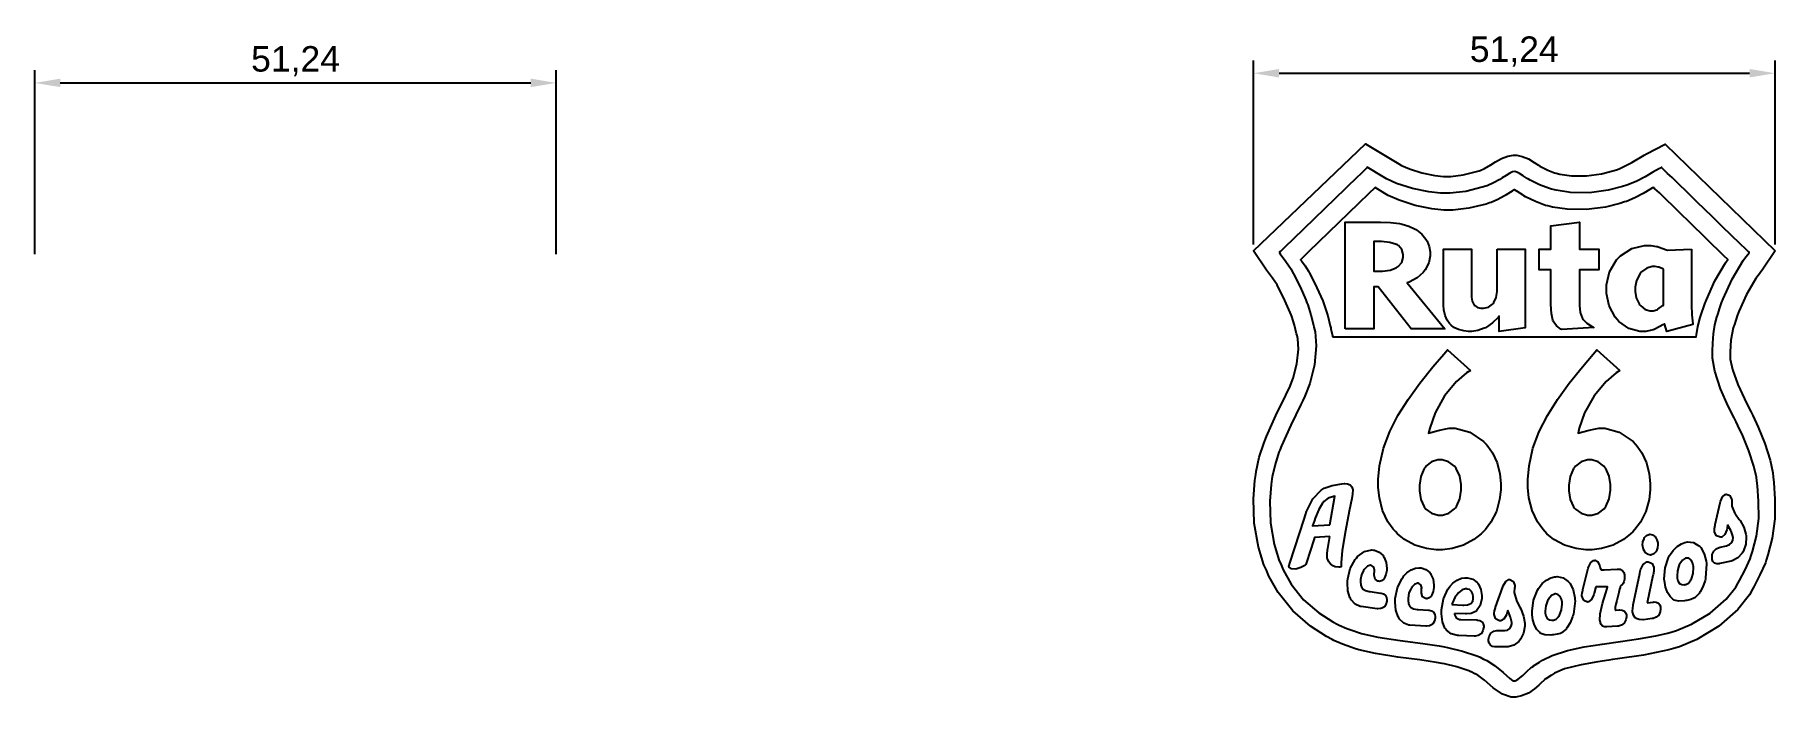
# Model space of a CAD drawing. Header units: millimetres. Extents: x -47 to 124, y -39 to 26.
import ezdxf

# ---------------------------------------------------------------- set-up
doc = ezdxf.new("R2010")
doc.units = ezdxf.units.MM
doc.styles.get("Standard").update_dxf_attribs({"font": 'arial.ttf'})
doc.dimstyles.new('ISO-25', dxfattribs={"dimtxt": 2.5, "dimasz": 2.5, "dimexe": 1.25, "dimexo": 0.625, "dimtad": 1, "dimtxsty": 'Standard', "dimcen": 2.5, "dimadec": 0, "dimazin": 0, "dimtfac": 1, "dimtmove": 0, "dimatfit": 3, "dimfxl": 1, "dimarcsym": 0})

# ---------------------------------------------------------------- blocks, each defined once
blk = doc.blocks.new('*D2')
at = {"color": 0, "lineweight": -2, "transparency": 16777216}
for p, q in [((-46.58, 4.61), (-46.58, 22.66)), ((4.66, 4.61), (4.66, 22.66)), ((-44.08, 21.41), (2.16, 21.41))]:
    blk.add_line(p, q, dxfattribs=at)
at = {"color": 0, "transparency": 16777216}
for points in [[(-44.08, 21.83), (-44.08, 21), (-46.58, 21.41)], [(2.16, 21.83), (2.16, 21), (4.66, 21.41)]]:
    blk.add_solid(points, dxfattribs=at)
at = {"layer": 'Defpoints', "color": 0, "transparency": 16777216}
for p in [(4.66, 21.41), (-46.58, 3.98), (4.66, 3.98)]:
    blk.add_point(p, dxfattribs=at)
at = {"color": 0, "transparency": 16777216, "insert": (-20.96, 23.54), "char_height": 2.5, "attachment_point": 5}
blk.add_mtext('51,24', dxfattribs=at)
blk = doc.blocks.new('*D5')
at = {"color": 0, "lineweight": -2, "transparency": 16777216}
for p, q in [((73.18, 5.56), (73.18, 23.61)), ((75.68, 22.36), (121.91, 22.36)), ((124.41, 5.56), (124.41, 23.61))]:
    blk.add_line(p, q, dxfattribs=at)
at = {"color": 0, "transparency": 16777216}
for points in [[(75.68, 22.78), (75.68, 21.95), (73.18, 22.36)], [(121.91, 22.78), (121.91, 21.95), (124.41, 22.36)]]:
    blk.add_solid(points, dxfattribs=at)
at = {"layer": 'Defpoints', "color": 0, "transparency": 16777216}
for p in [(124.41, 22.36), (73.18, 4.93), (124.41, 4.93)]:
    blk.add_point(p, dxfattribs=at)
at = {"color": 0, "transparency": 16777216, "insert": (98.79, 24.49), "char_height": 2.5, "attachment_point": 5}
blk.add_mtext('51,24', dxfattribs=at)

msp = doc.modelspace()

# ---------------------------------------------------------------- linework, layer by layer
at = {"color": 0}
for points in [[(124.412, 4.932, 0.0248, 0.0248, 0), (123.137, 3.029, 0.0248, 0.0248, 0), (123.105, 2.982, 0.0248, 0.0248, 0), (122.775, 2.544, 0.0248, 0.0248, 0), (122.742, 2.499, 0.0248, 0.0248, 0), (122.524, 2.205, 0.0248, 0.0248, 0), (121.606, 0.635, 0.0248, 0.0248, 0), (120.854, -1.023, 0.0248, 0.0248, 0), (120.719, -1.362, 0.0248, 0.0248, 0), (120.687, -1.443, 0.0248, 0.0248, 0), (120.42, -2.292, 0.0248, 0.0248, 0), (120.392, -2.375, 0.0248, 0.0248, 0), (120.3, -2.646, 0.0248, 0.0248, 0), (120.067, -3.852, 0.0248, 0.0248, 0), (120.017, -4.988, 0.0248, 0.0248, 0), (120.017, -5.367, 0.0248, 0.0248, 0), (120.017, -5.708, 0.0248, 0.0248, 0), (120.226, -6.728, 0.0248, 0.0248, 0), (120.742, -8.186, 0.0248, 0.0248, 0), (121.398, -9.606, 0.0248, 0.0248, 0), (121.871, -10.542, 0.0248, 0.0248, 0), (122.027, -10.855, 0.0248, 0.0248, 0), (122.215, -11.23, 0.0248, 0.0248, 0), (122.748, -12.37, 0.0248, 0.0248, 0), (123.405, -13.975, 0.0248, 0.0248, 0), (123.923, -15.623, 0.0248, 0.0248, 0), (124.184, -16.852, 0.0248, 0.0248, 0), (124.227, -17.266, 0.0248, 0.0248, 0), (124.284, -17.81, 0.0248, 0.0248, 0), (124.406, -19.451, 0.0248, 0.0248, 0), (124.397, -21.38, 0.0248, 0.0248, 0), (124.133, -23.294, 0.0248, 0.0248, 0), (123.721, -24.908, 0.0248, 0.0248, 0), (123.548, -25.435, 0.0248, 0.0248, 0), (123.463, -25.692, 0.0248, 0.0248, 0), (122.934, -26.895, 0.0248, 0.0248, 0), (122.322, -28.057, 0.0248, 0.0248, 0), (122.196, -28.295, 0.0248, 0.0248, 0), (121.911, -28.831, 0.0248, 0.0248, 0), (120.768, -30.288, 0.0248, 0.0248, 0), (118.889, -31.933, 0.0248, 0.0248, 0), (116.727, -33.214, 0.0248, 0.0248, 0), (115.028, -33.933, 0.0248, 0.0248, 0), (114.443, -34.112, 0.0248, 0.0248, 0), (113.966, -34.258, 0.0248, 0.0248, 0), (111.473, -34.774, 0.0248, 0.0248, 0), (108.946, -35.135, 0.0248, 0.0248, 0), (108.452, -35.203, 0.0248, 0.0248, 0), (108.091, -35.253, 0.0248, 0.0248, 0), (107.01, -35.406, 0.0248, 0.0248, 0), (105.352, -35.7, 0.0248, 0.0248, 0), (103.741, -36.123, 0.0248, 0.0248, 0), (102.737, -36.522, 0.0248, 0.0248, 0), (102.442, -36.714, 0.0248, 0.0248, 0), (101.883, -37.079, 0.0248, 0.0248, 0), (101.874, -37.084, 0.0248, 0.0248, 0), (101.866, -37.089, 0.0248, 0.0248, 0), (101.789, -37.136, 0.0248, 0.0248, 0), (101.782, -37.141, 0.0248, 0.0248, 0), (101.745, -37.174, 0.0248, 0.0248, 0), (101.38, -37.543, 0.0248, 0.0248, 0), (101.346, -37.578, 0.0248, 0.0248, 0), (101.212, -37.709, 0.0248, 0.0248, 0), (100.788, -38.08, 0.0248, 0.0248, 0), (100.184, -38.493, 0.0248, 0.0248, 0), (99.515, -38.774, 0.0248, 0.0248, 0), (98.95, -38.877, 0.0248, 0.0248, 0), (98.762, -38.877, 0.0248, 0.0248, 0), (98.478, -38.877, 0.0248, 0.0248, 0), (97.628, -38.609, 0.0248, 0.0248, 0), (96.72, -37.974, 0.0248, 0.0248, 0), (95.879, -37.221, 0.0248, 0.0248, 0), (95.199, -36.717, 0.0248, 0.0248, 0), (94.948, -36.603, 0.0248, 0.0248, 0), (94.912, -36.586, 0.0248, 0.0248, 0), (94.571, -36.406, 0.0248, 0.0248, 0), (94.537, -36.387, 0.0248, 0.0248, 0), (94.313, -36.291, 0.0248, 0.0248, 0), (93.139, -35.912, 0.0248, 0.0248, 0), (91.936, -35.629, 0.0248, 0.0248, 0), (91.698, -35.582, 0.0248, 0.0248, 0), (91.156, -35.475, 0.0248, 0.0248, 0), (89.516, -35.234, 0.0248, 0.0248, 0), (87.335, -34.959, 0.0248, 0.0248, 0), (85.162, -34.617, 0.0248, 0.0248, 0), (83.534, -34.239, 0.0248, 0.0248, 0), (83.007, -34.067, 0.0248, 0.0248, 0), (82.826, -34.008, 0.0248, 0.0248, 0), (81.928, -33.691, 0.0248, 0.0248, 0), (81.055, -33.316, 0.0248, 0.0248, 0), (80.886, -33.228, 0.0248, 0.0248, 0), (80.336, -32.942, 0.0248, 0.0248, 0), (78.766, -31.936, 0.0248, 0.0248, 0), (77.026, -30.43, 0.0248, 0.0248, 0), (75.602, -28.625, 0.0248, 0.0248, 0), (74.682, -27.002, 0.0248, 0.0248, 0), (74.432, -26.437, 0.0248, 0.0248, 0), (74.188, -25.886, 0.0248, 0.0248, 0), (73.645, -24.15, 0.0248, 0.0248, 0), (73.245, -21.807, 0.0248, 0.0248, 0), (73.177, -19.424, 0.0248, 0.0248, 0), (73.306, -17.614, 0.0248, 0.0248, 0), (73.388, -17.016, 0.0248, 0.0248, 0), (73.425, -16.745, 0.0248, 0.0248, 0), (73.733, -15.344, 0.0248, 0.0248, 0), (74.169, -13.976, 0.0248, 0.0248, 0), (74.269, -13.722, 0.0248, 0.0248, 0), (74.435, -13.302, 0.0248, 0.0248, 0), (75.361, -11.252, 0.0248, 0.0248, 0), (76.347, -9.23, 0.0248, 0.0248, 0), (76.544, -8.825, 0.0248, 0.0248, 0), (76.692, -8.518, 0.0248, 0.0248, 0), (77.062, -7.56, 0.0248, 0.0248, 0), (77.436, -6.167, 0.0248, 0.0248, 0), (77.588, -4.743, 0.0248, 0.0248, 0), (77.524, -3.712, 0.0248, 0.0248, 0), (77.443, -3.384, 0.0248, 0.0248, 0), (77.402, -3.217, 0.0248, 0.0248, 0), (77.189, -2.362, 0.0248, 0.0248, 0), (76.932, -1.522, 0.0248, 0.0248, 0), (76.868, -1.362, 0.0248, 0.0248, 0), (76.77, -1.115, 0.0248, 0.0248, 0), (76.253, 0.058, 0.0248, 0.0248, 0), (75.678, 1.204, 0.0248, 0.0248, 0), (75.552, 1.438, 0.0248, 0.0248, 0), (75.479, 1.573, 0.0248, 0.0248, 0), (75.021, 2.243, 0.0248, 0.0248, 0), (74.537, 2.9, 0.0248, 0.0248, 0), (74.451, 3.029, 0.0248, 0.0248, 0), (73.175, 4.932, 0.0248, 0.0248, 0), (84.158, 15.425, 0.0248, 0.0248, 0), (87.451, 13.462, 0.0248, 0.0248, 0), (87.698, 13.316, 0.0248, 0.0248, 0), (88.496, 12.967, 0.0248, 0.0248, 0), (89.718, 12.58, 0.0248, 0.0248, 0), (90.979, 12.33, 0.0248, 0.0248, 0), (91.847, 12.24, 0.0248, 0.0248, 0), (92.137, 12.24, 0.0248, 0.0248, 0), (92.545, 12.24, 0.0248, 0.0248, 0), (93.769, 12.376, 0.0248, 0.0248, 0), (95.066, 12.701, 0.0248, 0.0248, 0), (95.352, 12.796, 0.0248, 0.0248, 0), (95.429, 12.821, 0.0248, 0.0248, 0), (95.852, 13.016, 0.0248, 0.0248, 0), (96.26, 13.242, 0.0248, 0.0248, 0), (96.33, 13.284, 0.0248, 0.0248, 0), (96.482, 13.377, 0.0248, 0.0248, 0), (96.932, 13.662, 0.0248, 0.0248, 0), (97.522, 13.998, 0.0248, 0.0248, 0), (98.153, 14.232, 0.0248, 0.0248, 0), (98.699, 14.314, 0.0248, 0.0248, 0), (98.88, 14.309, 0.0248, 0.0248, 0), (99.055, 14.304, 0.0248, 0.0248, 0), (99.578, 14.199, 0.0248, 0.0248, 0), (100.176, 13.949, 0.0248, 0.0248, 0), (100.735, 13.613, 0.0248, 0.0248, 0), (101.167, 13.336, 0.0248, 0.0248, 0), (101.315, 13.249, 0.0248, 0.0248, 0), (101.433, 13.18, 0.0248, 0.0248, 0), (102.081, 12.85, 0.0248, 0.0248, 0), (102.759, 12.592, 0.0248, 0.0248, 0), (102.893, 12.558, 0.0248, 0.0248, 0), (103.264, 12.465, 0.0248, 0.0248, 0), (104.407, 12.298, 0.0248, 0.0248, 0), (105.883, 12.281, 0.0248, 0.0248, 0), (107.348, 12.487, 0.0248, 0.0248, 0), (108.465, 12.772, 0.0248, 0.0248, 0), (108.829, 12.893, 0.0248, 0.0248, 0), (109.094, 12.982, 0.0248, 0.0248, 0), (110.336, 13.604, 0.0248, 0.0248, 0), (111.539, 14.311, 0.0248, 0.0248, 0), (111.785, 14.441, 0.0248, 0.0248, 0), (113.61, 15.406, 0.0248, 0.0248, 0), (124.412, 4.932, 0.0248, 0.0248, 0)], [(75.7, 4.78, 0.0248, 0.0248, 0), (75.8, 4.631, 0.0248, 0.0248, 0), (76.343, 3.885, 0.0248, 0.0248, 0), (76.86, 3.115, 0.0248, 0.0248, 0), (76.948, 2.954, 0.0248, 0.0248, 0), (77.104, 2.665, 0.0248, 0.0248, 0), (77.739, 1.408, 0.0248, 0.0248, 0), (78.301, 0.122, 0.0248, 0.0248, 0), (78.422, -0.183, 0.0248, 0.0248, 0), (78.496, -0.372, 0.0248, 0.0248, 0), (78.805, -1.36, 0.0248, 0.0248, 0), (79.061, -2.367, 0.0248, 0.0248, 0), (79.111, -2.567, 0.0248, 0.0248, 0), (79.22, -3.011, 0.0248, 0.0248, 0), (79.327, -4.4, 0.0248, 0.0248, 0), (79.159, -6.275, 0.0248, 0.0248, 0), (78.693, -8.094, 0.0248, 0.0248, 0), (78.212, -9.355, 0.0248, 0.0248, 0), (78.017, -9.758, 0.0248, 0.0248, 0), (77.82, -10.164, 0.0248, 0.0248, 0), (76.837, -12.174, 0.0248, 0.0248, 0), (75.914, -14.215, 0.0248, 0.0248, 0), (75.748, -14.637, 0.0248, 0.0248, 0), (75.665, -14.845, 0.0248, 0.0248, 0), (75.287, -16.039, 0.0248, 0.0248, 0), (75.014, -17.258, 0.0248, 0.0248, 0), (74.984, -17.48, 0.0248, 0.0248, 0), (74.91, -18.019, 0.0248, 0.0248, 0), (74.789, -19.649, 0.0248, 0.0248, 0), (74.839, -21.784, 0.0248, 0.0248, 0), (75.185, -23.871, 0.0248, 0.0248, 0), (75.662, -25.412, 0.0248, 0.0248, 0), (75.878, -25.901, 0.0248, 0.0248, 0), (76.093, -26.386, 0.0248, 0.0248, 0), (76.877, -27.782, 0.0248, 0.0248, 0), (78.087, -29.326, 0.0248, 0.0248, 0), (79.586, -30.62, 0.0248, 0.0248, 0), (80.97, -31.501, 0.0248, 0.0248, 0), (81.453, -31.752, 0.0248, 0.0248, 0), (81.592, -31.824, 0.0248, 0.0248, 0), (82.346, -32.143, 0.0248, 0.0248, 0), (83.126, -32.416, 0.0248, 0.0248, 0), (83.278, -32.466, 0.0248, 0.0248, 0), (83.791, -32.633, 0.0248, 0.0248, 0), (85.377, -32.991, 0.0248, 0.0248, 0), (87.584, -33.333, 0.0248, 0.0248, 0), (89.806, -33.613, 0.0248, 0.0248, 0), (91.417, -33.849, 0.0248, 0.0248, 0), (91.949, -33.953, 0.0248, 0.0248, 0), (92.239, -34.011, 0.0248, 0.0248, 0), (93.691, -34.359, 0.0248, 0.0248, 0), (95.103, -34.824, 0.0248, 0.0248, 0), (95.372, -34.941, 0.0248, 0.0248, 0), (95.424, -34.963, 0.0248, 0.0248, 0), (95.594, -35.055, 0.0248, 0.0248, 0), (95.761, -35.147, 0.0248, 0.0248, 0), (95.812, -35.17, 0.0248, 0.0248, 0), (96.081, -35.293, 0.0248, 0.0248, 0), (96.834, -35.783, 0.0248, 0.0248, 0), (97.688, -36.484, 0.0248, 0.0248, 0), (98.34, -37.06, 0.0248, 0.0248, 0), (98.655, -37.3, 0.0248, 0.0248, 0), (98.76, -37.3, 0.0248, 0.0248, 0), (98.867, -37.3, 0.0248, 0.0248, 0), (99.187, -37.137, 0.0248, 0.0248, 0), (99.648, -36.754, 0.0248, 0.0248, 0), (100.097, -36.307, 0.0248, 0.0248, 0), (100.383, -36.031, 0.0248, 0.0248, 0), (100.489, -35.954, 0.0248, 0.0248, 0), (100.509, -35.939, 0.0248, 0.0248, 0), (100.672, -35.839, 0.0248, 0.0248, 0), (100.694, -35.826, 0.0248, 0.0248, 0), (101.26, -35.456, 0.0248, 0.0248, 0), (101.554, -35.262, 0.0248, 0.0248, 0), (102.521, -34.81, 0.0248, 0.0248, 0), (104.013, -34.325, 0.0248, 0.0248, 0), (105.673, -33.959, 0.0248, 0.0248, 0), (107.435, -33.672, 0.0248, 0.0248, 0), (109.234, -33.424, 0.0248, 0.0248, 0), (111.006, -33.173, 0.0248, 0.0248, 0), (112.685, -32.878, 0.0248, 0.0248, 0), (113.834, -32.614, 0.0248, 0.0248, 0), (114.209, -32.499, 0.0248, 0.0248, 0), (114.716, -32.344, 0.0248, 0.0248, 0), (116.19, -31.722, 0.0248, 0.0248, 0), (118.043, -30.636, 0.0248, 0.0248, 0), (119.625, -29.272, 0.0248, 0.0248, 0), (120.564, -28.095, 0.0248, 0.0248, 0), (120.796, -27.66, 0.0248, 0.0248, 0), (120.907, -27.45, 0.0248, 0.0248, 0), (121.465, -26.405, 0.0248, 0.0248, 0), (121.953, -25.316, 0.0248, 0.0248, 0), (122.03, -25.085, 0.0248, 0.0248, 0), (122.191, -24.594, 0.0248, 0.0248, 0), (122.576, -23.088, 0.0248, 0.0248, 0), (122.806, -21.359, 0.0248, 0.0248, 0), (122.795, -19.637, 0.0248, 0.0248, 0), (122.674, -18.154, 0.0248, 0.0248, 0), (122.622, -17.662, 0.0248, 0.0248, 0), (122.584, -17.292, 0.0248, 0.0248, 0), (122.341, -16.199, 0.0248, 0.0248, 0), (121.85, -14.692, 0.0248, 0.0248, 0), (121.239, -13.223, 0.0248, 0.0248, 0), (120.762, -12.208, 0.0248, 0.0248, 0), (120.595, -11.874, 0.0248, 0.0248, 0), (120.4, -11.484, 0.0248, 0.0248, 0), (119.816, -10.314, 0.0248, 0.0248, 0), (119.066, -8.634, 0.0248, 0.0248, 0), (118.501, -6.899, 0.0248, 0.0248, 0), (118.278, -5.604, 0.0248, 0.0248, 0), (118.278, -5.172, 0.0248, 0.0248, 0), (118.278, -4.914, 0.0248, 0.0248, 0), (118.29, -4.142, 0.0248, 0.0248, 0), (118.353, -3.226, 0.0248, 0.0248, 0), (118.505, -2.324, 0.0248, 0.0248, 0), (118.704, -1.581, 0.0248, 0.0248, 0), (118.786, -1.339, 0.0248, 0.0248, 0), (118.821, -1.235, 0.0248, 0.0248, 0), (118.969, -0.753, 0.0248, 0.0248, 0), (119.126, -0.282, 0.0248, 0.0248, 0), (119.166, -0.183, 0.0248, 0.0248, 0), (119.324, 0.217, 0.0248, 0.0248, 0), (120.206, 2.147, 0.0248, 0.0248, 0), (121.285, 3.975, 0.0248, 0.0248, 0), (121.542, 4.323, 0.0248, 0.0248, 0), (121.571, 4.362, 0.0248, 0.0248, 0), (121.861, 4.743, 0.0248, 0.0248, 0), (121.886, 4.78, 0.0248, 0.0248, 0), (121.801, 4.838, 0.0248, 0.0248, 0), (121.573, 5.054, 0.0248, 0.0248, 0), (120.959, 5.635, 0.0248, 0.0248, 0), (120.141, 6.425, 0.0248, 0.0248, 0), (119.219, 7.323, 0.0248, 0.0248, 0), (118.291, 8.232, 0.0248, 0.0248, 0), (117.454, 9.053, 0.0248, 0.0248, 0), (116.806, 9.685, 0.0248, 0.0248, 0), (116.538, 9.946, 0.0248, 0.0248, 0), (116.446, 10.03, 0.0248, 0.0248, 0), (116.443, 10.034, 0.0248, 0.0248, 0), (116.381, 10.092, 0.0248, 0.0248, 0), (116.378, 10.095, 0.0248, 0.0248, 0), (114.351, 12.078, 0.0248, 0.0248, 0), (114.298, 12.132, 0.0248, 0.0248, 0), (114.066, 12.328, 0.0248, 0.0248, 0), (113.834, 12.524, 0.0248, 0.0248, 0), (113.782, 12.577, 0.0248, 0.0248, 0), (113.734, 12.625, 0.0248, 0.0248, 0), (113.505, 12.845, 0.0248, 0.0248, 0), (113.3, 13.076, 0.0248, 0.0248, 0), (113.265, 13.129, 0.0248, 0.0248, 0), (113.049, 13.015, 0.0248, 0.0248, 0), (112.417, 12.65, 0.0248, 0.0248, 0), (111.638, 12.191, 0.0248, 0.0248, 0), (110.824, 11.765, 0.0248, 0.0248, 0), (110.109, 11.465, 0.0248, 0.0248, 0), (109.865, 11.383, 0.0248, 0.0248, 0), (109.412, 11.233, 0.0248, 0.0248, 0), (108.02, 10.883, 0.0248, 0.0248, 0), (106.184, 10.634, 0.0248, 0.0248, 0), (104.331, 10.662, 0.0248, 0.0248, 0), (102.9, 10.873, 0.0248, 0.0248, 0), (102.435, 10.99, 0.0248, 0.0248, 0), (102.244, 11.038, 0.0248, 0.0248, 0), (101.284, 11.394, 0.0248, 0.0248, 0), (100.363, 11.855, 0.0248, 0.0248, 0), (100.192, 11.955, 0.0248, 0.0248, 0), (100.059, 12.034, 0.0248, 0.0248, 0), (99.666, 12.279, 0.0248, 0.0248, 0), (99.299, 12.515, 0.0248, 0.0248, 0), (99.038, 12.663, 0.0248, 0.0248, 0), (98.83, 12.721, 0.0248, 0.0248, 0), (98.622, 12.685, 0.0248, 0.0248, 0), (98.362, 12.555, 0.0248, 0.0248, 0), (97.999, 12.33, 0.0248, 0.0248, 0), (97.609, 12.085, 0.0248, 0.0248, 0), (97.479, 12.006, 0.0248, 0.0248, 0), (97.378, 11.945, 0.0248, 0.0248, 0), (96.766, 11.613, 0.0248, 0.0248, 0), (96.114, 11.323, 0.0248, 0.0248, 0), (95.996, 11.283, 0.0248, 0.0248, 0), (95.64, 11.165, 0.0248, 0.0248, 0), (94.021, 10.76, 0.0248, 0.0248, 0), (92.462, 10.591, 0.0248, 0.0248, 0), (91.943, 10.591, 0.0248, 0.0248, 0), (91.556, 10.591, 0.0248, 0.0248, 0), (90.396, 10.708, 0.0248, 0.0248, 0), (88.778, 11.035, 0.0248, 0.0248, 0), (87.235, 11.538, 0.0248, 0.0248, 0), (86.227, 11.992, 0.0248, 0.0248, 0), (85.914, 12.181, 0.0248, 0.0248, 0), (84.323, 13.129, 0.0248, 0.0248, 0), (84.297, 13.09, 0.0248, 0.0248, 0), (84.199, 12.984, 0.0248, 0.0248, 0), (83.973, 12.751, 0.0248, 0.0248, 0), (83.675, 12.457, 0.0248, 0.0248, 0), (83.337, 12.13, 0.0248, 0.0248, 0), (82.989, 11.798, 0.0248, 0.0248, 0), (82.663, 11.488, 0.0248, 0.0248, 0), (82.39, 11.227, 0.0248, 0.0248, 0), (82.247, 11.089, 0.0248, 0.0248, 0), (82.201, 11.042, 0.0248, 0.0248, 0), (77.076, 6.078, 0.0248, 0.0248, 0), (76.965, 5.987, 0.0248, 0.0248, 0), (76.39, 5.404, 0.0248, 0.0248, 0), (75.811, 4.854, 0.0248, 0.0248, 0), (75.7, 4.78, 0.0248, 0.0248, 0)], [(80.924, -3.5, 0.0248, 0.0248, 0), (116.677, -3.5, 0.0248, 0.0248, 0), (116.693, -3.332, 0.0248, 0.0248, 0), (116.835, -2.489, 0.0248, 0.0248, 0), (117.071, -1.602, 0.0248, 0.0248, 0), (117.136, -1.411, 0.0248, 0.0248, 0), (117.168, -1.315, 0.0248, 0.0248, 0), (117.475, -0.361, 0.0248, 0.0248, 0), (117.513, -0.267, 0.0248, 0.0248, 0), (117.664, 0.116, 0.0248, 0.0248, 0), (118.511, 1.975, 0.0248, 0.0248, 0), (119.536, 3.738, 0.0248, 0.0248, 0), (119.777, 4.073, 0.0248, 0.0248, 0), (119.744, 4.104, 0.0248, 0.0248, 0), (119.419, 4.414, 0.0248, 0.0248, 0), (119.387, 4.445, 0.0248, 0.0248, 0), (119.243, 4.583, 0.0248, 0.0248, 0), (117.814, 5.97, 0.0248, 0.0248, 0), (117.672, 6.109, 0.0248, 0.0248, 0), (117.535, 6.244, 0.0248, 0.0248, 0), (116.167, 7.583, 0.0248, 0.0248, 0), (116.03, 7.717, 0.0248, 0.0248, 0), (115.954, 7.791, 0.0248, 0.0248, 0), (115.193, 8.534, 0.0248, 0.0248, 0), (115.116, 8.606, 0.0248, 0.0248, 0), (115.056, 8.663, 0.0248, 0.0248, 0), (115.046, 8.672, 0.0248, 0.0248, 0), (113.094, 10.582, 0.0248, 0.0248, 0), (113.09, 10.585, 0.0248, 0.0248, 0), (113.047, 10.628, 0.0248, 0.0248, 0), (112.589, 11.019, 0.0248, 0.0248, 0), (112.546, 11.062, 0.0248, 0.0248, 0), (112.459, 11.147, 0.0248, 0.0248, 0), (112.387, 11.106, 0.0248, 0.0248, 0), (111.677, 10.685, 0.0248, 0.0248, 0), (111.606, 10.644, 0.0248, 0.0248, 0), (111.445, 10.55, 0.0248, 0.0248, 0), (110.641, 10.133, 0.0248, 0.0248, 0), (109.803, 9.785, 0.0248, 0.0248, 0), (109.626, 9.726, 0.0248, 0.0248, 0), (109.165, 9.573, 0.0248, 0.0248, 0), (107.747, 9.219, 0.0248, 0.0248, 0), (105.878, 8.97, 0.0248, 0.0248, 0), (103.995, 9.001, 0.0248, 0.0248, 0), (102.546, 9.215, 0.0248, 0.0248, 0), (102.075, 9.334, 0.0248, 0.0248, 0), (101.872, 9.385, 0.0248, 0.0248, 0), (100.864, 9.756, 0.0248, 0.0248, 0), (99.902, 10.236, 0.0248, 0.0248, 0), (99.722, 10.342, 0.0248, 0.0248, 0), (99.658, 10.38, 0.0248, 0.0248, 0), (99.037, 10.769, 0.0248, 0.0248, 0), (98.976, 10.809, 0.0248, 0.0248, 0), (98.964, 10.817, 0.0248, 0.0248, 0), (98.815, 10.915, 0.0248, 0.0248, 0), (98.799, 10.924, 0.0248, 0.0248, 0), (98.785, 10.916, 0.0248, 0.0248, 0), (98.654, 10.834, 0.0248, 0.0248, 0), (98.644, 10.828, 0.0248, 0.0248, 0), (98.586, 10.792, 0.0248, 0.0248, 0), (98.01, 10.431, 0.0248, 0.0248, 0), (97.952, 10.396, 0.0248, 0.0248, 0), (97.833, 10.324, 0.0248, 0.0248, 0), (97.182, 9.971, 0.0248, 0.0248, 0), (96.505, 9.675, 0.0248, 0.0248, 0), (96.373, 9.63, 0.0248, 0.0248, 0), (96.014, 9.511, 0.0248, 0.0248, 0), (94.342, 9.101, 0.0248, 0.0248, 0), (92.77, 8.928, 0.0248, 0.0248, 0), (92.247, 8.928, 0.0248, 0.0248, 0), (91.86, 8.928, 0.0248, 0.0248, 0), (90.698, 9.044, 0.0248, 0.0248, 0), (89.058, 9.372, 0.0248, 0.0248, 0), (87.471, 9.886, 0.0248, 0.0248, 0), (86.407, 10.363, 0.0248, 0.0248, 0), (86.076, 10.561, 0.0248, 0.0248, 0), (85.109, 11.136, 0.0248, 0.0248, 0), (85.059, 11.086, 0.0248, 0.0248, 0), (84.545, 10.589, 0.0248, 0.0248, 0), (84.494, 10.539, 0.0248, 0.0248, 0), (84.412, 10.461, 0.0248, 0.0248, 0), (83.586, 9.675, 0.0248, 0.0248, 0), (83.507, 9.594, 0.0248, 0.0248, 0), (83.498, 9.585, 0.0248, 0.0248, 0), (78.578, 4.82, 0.0248, 0.0248, 0), (78.553, 4.8, 0.0248, 0.0248, 0), (78.485, 4.743, 0.0248, 0.0248, 0), (77.862, 4.117, 0.0248, 0.0248, 0), (77.801, 4.053, 0.0248, 0.0248, 0), (77.873, 3.954, 0.0248, 0.0248, 0), (78.232, 3.453, 0.0248, 0.0248, 0), (78.566, 2.928, 0.0248, 0.0248, 0), (78.626, 2.816, 0.0248, 0.0248, 0), (78.765, 2.56, 0.0248, 0.0248, 0), (79.397, 1.298, 0.0248, 0.0248, 0), (79.966, 0.005, 0.0248, 0.0248, 0), (80.074, -0.267, 0.0248, 0.0248, 0), (80.151, -0.459, 0.0248, 0.0248, 0), (80.46, -1.445, 0.0248, 0.0248, 0), (80.716, -2.447, 0.0248, 0.0248, 0), (80.765, -2.648, 0.0248, 0.0248, 0), (80.783, -2.718, 0.0248, 0.0248, 0), (80.915, -3.428, 0.0248, 0.0248, 0), (80.924, -3.5, 0.0248, 0.0248, 0)]]:
    msp.add_lwpolyline(points, format="xyseb", close=True, dxfattribs=at)
for points in [[(124.412, 4.932), (123.137, 3.029), (123.105, 2.982), (122.775, 2.544), (122.742, 2.499), (122.524, 2.205), (121.606, 0.635), (120.854, -1.023), (120.719, -1.362), (120.687, -1.443), (120.42, -2.292), (120.392, -2.375), (120.3, -2.646), (120.067, -3.852), (120.017, -4.988), (120.017, -5.367), (120.017, -5.708), (120.226, -6.728), (120.742, -8.186), (121.398, -9.606), (121.871, -10.542), (122.027, -10.855), (122.215, -11.23), (122.748, -12.37), (123.405, -13.975), (123.923, -15.623), (124.184, -16.852), (124.227, -17.266), (124.284, -17.81), (124.406, -19.451), (124.397, -21.38), (124.133, -23.294), (123.721, -24.908), (123.548, -25.435), (123.463, -25.692), (122.934, -26.895), (122.322, -28.057), (122.196, -28.295), (121.911, -28.831), (120.768, -30.288), (118.889, -31.933), (116.727, -33.214), (115.028, -33.933), (114.443, -34.112), (113.966, -34.258), (111.473, -34.774), (108.946, -35.135), (108.452, -35.203), (108.091, -35.253), (107.01, -35.406), (105.352, -35.7), (103.741, -36.123), (102.737, -36.522), (102.442, -36.714), (101.883, -37.079), (101.874, -37.084), (101.866, -37.089), (101.789, -37.136), (101.782, -37.141), (101.745, -37.174), (101.38, -37.543), (101.346, -37.578), (101.212, -37.709), (100.788, -38.08), (100.184, -38.493), (99.515, -38.774), (98.95, -38.877), (98.762, -38.877), (98.478, -38.877), (97.628, -38.609), (96.72, -37.974), (95.879, -37.221), (95.199, -36.717), (94.948, -36.603), (94.912, -36.586), (94.571, -36.406), (94.537, -36.387), (94.313, -36.291), (93.139, -35.912), (91.936, -35.629), (91.698, -35.582), (91.156, -35.475), (89.516, -35.234), (87.335, -34.959), (85.162, -34.617), (83.534, -34.239), (83.007, -34.067), (82.826, -34.008), (81.928, -33.691), (81.055, -33.316), (80.886, -33.228), (80.336, -32.942), (78.766, -31.936), (77.026, -30.43), (75.602, -28.625), (74.682, -27.002), (74.432, -26.437), (74.188, -25.886), (73.645, -24.15), (73.245, -21.807), (73.177, -19.424), (73.306, -17.614), (73.388, -17.016), (73.425, -16.745), (73.733, -15.344), (74.169, -13.976), (74.269, -13.722), (74.435, -13.302), (75.361, -11.252), (76.347, -9.23), (76.544, -8.825), (76.692, -8.518), (77.062, -7.56), (77.436, -6.167), (77.588, -4.743), (77.524, -3.712), (77.443, -3.384), (77.402, -3.217), (77.189, -2.362), (76.932, -1.522), (76.868, -1.362), (76.77, -1.115), (76.253, 0.058), (75.678, 1.204), (75.552, 1.438), (75.479, 1.573), (75.021, 2.243), (74.537, 2.9), (74.451, 3.029), (73.175, 4.932), (84.158, 15.425), (87.451, 13.462), (87.698, 13.316), (88.496, 12.967), (89.718, 12.58), (90.979, 12.33), (91.847, 12.24), (92.137, 12.24), (92.545, 12.24), (93.769, 12.376), (95.066, 12.701), (95.352, 12.796), (95.429, 12.821), (95.852, 13.016), (96.26, 13.242), (96.33, 13.284), (96.482, 13.377), (96.932, 13.662), (97.522, 13.998), (98.153, 14.232), (98.699, 14.314), (98.88, 14.309), (99.055, 14.304), (99.578, 14.199), (100.176, 13.949), (100.735, 13.613), (101.167, 13.336), (101.315, 13.249), (101.433, 13.18), (102.081, 12.85), (102.759, 12.592), (102.893, 12.558), (103.264, 12.465), (104.407, 12.298), (105.883, 12.281), (107.348, 12.487), (108.465, 12.772), (108.829, 12.893), (109.094, 12.982), (110.336, 13.604), (111.539, 14.311), (111.785, 14.441), (113.61, 15.406), (124.412, 4.932)], [(80.924, -3.5), (116.677, -3.5), (116.693, -3.332), (116.835, -2.489), (117.071, -1.602), (117.136, -1.411), (117.168, -1.315), (117.475, -0.361), (117.513, -0.267), (117.664, 0.116), (118.511, 1.975), (119.536, 3.738), (119.777, 4.073), (119.744, 4.104), (119.419, 4.414), (119.387, 4.445), (119.243, 4.583), (117.814, 5.97), (117.672, 6.109), (117.535, 6.244), (116.167, 7.583), (116.03, 7.717), (115.954, 7.791), (115.193, 8.534), (115.116, 8.606), (115.056, 8.663), (115.046, 8.672), (113.094, 10.582), (113.09, 10.585), (113.047, 10.628), (112.589, 11.019), (112.546, 11.062), (112.459, 11.147), (112.387, 11.106), (111.677, 10.685), (111.606, 10.644), (111.445, 10.55), (110.641, 10.133), (109.803, 9.785), (109.626, 9.726), (109.165, 9.573), (107.747, 9.219), (105.878, 8.97), (103.995, 9.001), (102.546, 9.215), (102.075, 9.334), (101.872, 9.385), (100.864, 9.756), (99.902, 10.236), (99.722, 10.342), (99.658, 10.38), (99.037, 10.769), (98.976, 10.809), (98.964, 10.817), (98.815, 10.915), (98.799, 10.924), (98.785, 10.916), (98.654, 10.834), (98.644, 10.828), (98.586, 10.792), (98.01, 10.431), (97.952, 10.396), (97.833, 10.324), (97.182, 9.971), (96.505, 9.675), (96.373, 9.63), (96.014, 9.511), (94.342, 9.101), (92.77, 8.928), (92.247, 8.928), (91.86, 8.928), (90.698, 9.044), (89.058, 9.372), (87.471, 9.886), (86.407, 10.363), (86.076, 10.561), (85.109, 11.136), (85.059, 11.086), (84.545, 10.589), (84.494, 10.539), (84.412, 10.461), (83.586, 9.675), (83.507, 9.594), (83.498, 9.585), (78.578, 4.82), (78.553, 4.8), (78.485, 4.743), (77.862, 4.117), (77.801, 4.053), (77.873, 3.954), (78.232, 3.453), (78.566, 2.928), (78.626, 2.816), (78.765, 2.56), (79.397, 1.298), (79.966, 0.005), (80.074, -0.267), (80.151, -0.459), (80.46, -1.445), (80.716, -2.447), (80.765, -2.648), (80.783, -2.718), (80.915, -3.428), (80.924, -3.5)], [(85.48, 5.844), (85.001, 5.844), (85.001, 2.938), (85.614, 2.938), (85.856, 2.938), (86.583, 3.034), (87.196, 3.258), (87.293, 3.321), (87.389, 3.385), (87.727, 3.788), (87.871, 4.262), (87.871, 4.42), (87.871, 4.583), (87.731, 5.068), (87.403, 5.452), (87.31, 5.508), (87.216, 5.564), (86.57, 5.76), (85.752, 5.844), (85.48, 5.844)], [(113.445, 3.126), (113.403, 3.148), (113.01, 3.312), (112.972, 3.321), (112.935, 3.331), (112.629, 3.382), (112.527, 3.382), (112.346, 3.382), (111.802, 3.223), (111.291, 2.85), (111.202, 2.743), (111.112, 2.638), (110.798, 2.025), (110.663, 1.361), (110.663, 1.14), (110.663, 0.932), (110.78, 0.309), (111.056, -0.27), (111.135, -0.371), (111.214, -0.471), (111.66, -0.823), (112.131, -0.975), (112.289, -0.975), (112.429, -0.975), (112.8, -0.857), (112.849, -0.834), (112.897, -0.81), (113.394, -0.449), (113.445, -0.4), (113.445, 3.126)]]:
    msp.add_lwpolyline(points, close=True, dxfattribs=at)
at = {"color": 114}
for points in [[(75.7, 4.78), (75.8, 4.631), (76.343, 3.885), (76.86, 3.115), (76.948, 2.954), (77.104, 2.665), (77.739, 1.408), (78.301, 0.122), (78.422, -0.183), (78.496, -0.372), (78.805, -1.36), (79.061, -2.367), (79.111, -2.567), (79.22, -3.011), (79.327, -4.4), (79.159, -6.275), (78.693, -8.094), (78.212, -9.355), (78.017, -9.758), (77.82, -10.164), (76.837, -12.174), (75.914, -14.215), (75.748, -14.637), (75.665, -14.845), (75.287, -16.039), (75.014, -17.258), (74.984, -17.48), (74.91, -18.019), (74.789, -19.649), (74.839, -21.784), (75.185, -23.871), (75.662, -25.412), (75.878, -25.901), (76.093, -26.386), (76.877, -27.782), (78.087, -29.326), (79.586, -30.62), (80.97, -31.501), (81.453, -31.752), (81.592, -31.824), (82.346, -32.143), (83.126, -32.416), (83.278, -32.466), (83.791, -32.633), (85.377, -32.991), (87.584, -33.333), (89.806, -33.613), (91.417, -33.849), (91.949, -33.953), (92.239, -34.011), (93.691, -34.359), (95.103, -34.824), (95.372, -34.941), (95.424, -34.963), (95.594, -35.055), (95.761, -35.147), (95.812, -35.17), (96.081, -35.293), (96.834, -35.783), (97.688, -36.484), (98.34, -37.06), (98.655, -37.3), (98.76, -37.3), (98.867, -37.3), (99.187, -37.137), (99.648, -36.754), (100.097, -36.307), (100.383, -36.031), (100.489, -35.954), (100.509, -35.939), (100.672, -35.839), (100.694, -35.826), (101.26, -35.456), (101.554, -35.262), (102.521, -34.81), (104.013, -34.325), (105.673, -33.959), (107.435, -33.672), (109.234, -33.424), (111.006, -33.173), (112.685, -32.878), (113.834, -32.614), (114.209, -32.499), (114.716, -32.344), (116.19, -31.722), (118.043, -30.636), (119.625, -29.272), (120.564, -28.095), (120.796, -27.66), (120.907, -27.45), (121.465, -26.405), (121.953, -25.316), (122.03, -25.085), (122.191, -24.594), (122.576, -23.088), (122.806, -21.359), (122.795, -19.637), (122.674, -18.154), (122.622, -17.662), (122.584, -17.292), (122.341, -16.199), (121.85, -14.692), (121.239, -13.223), (120.762, -12.208), (120.595, -11.874), (120.4, -11.484), (119.816, -10.314), (119.066, -8.634), (118.501, -6.899), (118.278, -5.604), (118.278, -5.172), (118.278, -4.914), (118.29, -4.142), (118.353, -3.226), (118.505, -2.324), (118.704, -1.581), (118.786, -1.339), (118.821, -1.235), (118.969, -0.753), (119.126, -0.282), (119.166, -0.183), (119.324, 0.217), (120.206, 2.147), (121.285, 3.975), (121.542, 4.323), (121.571, 4.362), (121.861, 4.743), (121.886, 4.78), (121.801, 4.838), (121.573, 5.054), (120.959, 5.635), (120.141, 6.425), (119.219, 7.323), (118.291, 8.232), (117.454, 9.053), (116.806, 9.685), (116.538, 9.946), (116.446, 10.03), (116.443, 10.034), (116.381, 10.092), (116.378, 10.095), (114.351, 12.078), (114.298, 12.132), (114.066, 12.328), (113.834, 12.524), (113.782, 12.577), (113.734, 12.625), (113.505, 12.845), (113.3, 13.076), (113.265, 13.129), (113.049, 13.015), (112.417, 12.65), (111.638, 12.191), (110.824, 11.765), (110.109, 11.465), (109.865, 11.383), (109.412, 11.233), (108.02, 10.883), (106.184, 10.634), (104.331, 10.662), (102.9, 10.873), (102.435, 10.99), (102.244, 11.038), (101.284, 11.394), (100.363, 11.855), (100.192, 11.955), (100.059, 12.034), (99.666, 12.279), (99.299, 12.515), (99.038, 12.663), (98.83, 12.721), (98.622, 12.685), (98.362, 12.555), (97.999, 12.33), (97.609, 12.085), (97.479, 12.006), (97.378, 11.945), (96.766, 11.613), (96.114, 11.323), (95.996, 11.283), (95.64, 11.165), (94.021, 10.76), (92.462, 10.591), (91.943, 10.591), (91.556, 10.591), (90.396, 10.708), (88.778, 11.035), (87.235, 11.538), (86.227, 11.992), (85.914, 12.181), (84.323, 13.129), (84.297, 13.09), (84.199, 12.984), (83.973, 12.751), (83.675, 12.457), (83.337, 12.13), (82.989, 11.798), (82.663, 11.488), (82.39, 11.227), (82.247, 11.089), (82.201, 11.042), (77.076, 6.078), (76.965, 5.987), (76.39, 5.404), (75.811, 4.854), (75.7, 4.78)], [(91.524, -21.014), (91.734, -21.014), (92.363, -20.831), (92.922, -20.407), (93.015, -20.287), (93.108, -20.165), (93.434, -19.428), (93.574, -18.585), (93.574, -18.303), (93.574, -18.026), (93.431, -17.196), (93.097, -16.454), (93.002, -16.33), (92.908, -16.205), (92.343, -15.771), (91.709, -15.584), (91.498, -15.584), (91.289, -15.584), (90.662, -15.771), (90.111, -16.205), (90.02, -16.33), (89.929, -16.454), (89.611, -17.213), (89.475, -18.081), (89.475, -18.37), (89.475, -18.649), (89.611, -19.486), (89.929, -20.205), (90.02, -20.322), (90.111, -20.438), (90.669, -20.841), (91.31, -21.014), (91.524, -21.014)], [(106.213, -21.014), (106.423, -21.014), (107.051, -20.831), (107.61, -20.407), (107.703, -20.287), (107.796, -20.165), (108.122, -19.428), (108.262, -18.585), (108.262, -18.303), (108.262, -18.026), (108.119, -17.196), (107.785, -16.454), (107.69, -16.33), (107.596, -16.205), (107.031, -15.771), (106.398, -15.584), (106.186, -15.584), (105.977, -15.584), (105.351, -15.771), (104.8, -16.205), (104.709, -16.33), (104.618, -16.454), (104.299, -17.213), (104.163, -18.081), (104.163, -18.37), (104.163, -18.649), (104.299, -19.486), (104.618, -20.205), (104.709, -20.322), (104.8, -20.438), (105.357, -20.841), (105.999, -21.014), (106.213, -21.014)], [(80.668, -21.961), (81.162, -19.161), (81.04, -19.178), (80.507, -19.363), (80.079, -19.681), (80.009, -19.765), (79.939, -19.849), (79.587, -20.457), (79.238, -21.323), (79.168, -21.534), (78.979, -22.076), (80.668, -21.961)], [(115.672, -25.239), (115.607, -25.25), (115.31, -25.437), (115.053, -25.796), (115.009, -25.894), (114.963, -25.992), (114.819, -26.494), (114.786, -27.012), (114.796, -27.119), (114.804, -27.209), (114.874, -27.479), (115.028, -27.719), (115.259, -27.838), (115.491, -27.851), (115.565, -27.838), (115.632, -27.826), (115.913, -27.689), (116.122, -27.45), (116.153, -27.386), (116.203, -27.283), (116.366, -26.742), (116.402, -26.167), (116.391, -26.047), (116.384, -25.979), (116.311, -25.683), (116.185, -25.45), (116.153, -25.413), (116.119, -25.375), (115.933, -25.257), (115.719, -25.23), (115.672, -25.239)], [(92.667, -29.806), (93.737, -29.854), (93.849, -29.859), (94.191, -29.828), (94.514, -29.701), (94.703, -29.475), (94.763, -29.229), (94.761, -29.149), (94.76, -29.055), (94.714, -28.774), (94.589, -28.503), (94.386, -28.335), (94.175, -28.272), (94.104, -28.269), (93.999, -28.264), (93.678, -28.35), (93.297, -28.633), (92.96, -29.118), (92.727, -29.63), (92.667, -29.806)], [(102.81, -28.759), (102.743, -28.763), (102.438, -28.921), (102.163, -29.255), (102.113, -29.348), (102.062, -29.441), (101.892, -29.928), (101.833, -30.442), (101.838, -30.549), (101.842, -30.641), (101.897, -30.916), (102.038, -31.17), (102.262, -31.311), (102.492, -31.346), (102.568, -31.34), (102.635, -31.335), (102.922, -31.226), (103.142, -31.007), (103.177, -30.948), (103.233, -30.849), (103.422, -30.324), (103.489, -29.755), (103.484, -29.634), (103.481, -29.565), (103.424, -29.262), (103.311, -29.019), (103.28, -28.979), (103.248, -28.937), (103.069, -28.802), (102.857, -28.754), (102.81, -28.759)]]:
    msp.add_lwpolyline(points, close=True, dxfattribs=at)
at = {"color": 7}
for points in [[(82.182, -2.74), (82.182, 7.756), (85.311, 7.756), (85.644, 7.756), (86.644, 7.714), (87.504, 7.615), (87.642, 7.586), (87.78, 7.558), (88.422, 7.359), (89.002, 7.084), (89.108, 7.017), (89.221, 6.948), (89.712, 6.549), (90.1, 6.083), (90.163, 5.979), (90.225, 5.877), (90.442, 5.344), (90.535, 4.842), (90.535, 4.675), (90.535, 4.443), (90.389, 3.745), (90.048, 3.062), (89.951, 2.938), (89.853, 2.814), (89.237, 2.274), (88.45, 1.842), (88.266, 1.772), (91.979, -2.74), (88.662, -2.74), (85.413, 1.381), (85.001, 1.381), (85.001, -2.74), (82.182, -2.74)], [(102.388, -0.036), (102.388, 3.05), (101.231, 3.05), (101.231, 5.079), (102.388, 5.079), (102.388, 7.389), (105.206, 7.756), (105.206, 5.079), (107.085, 5.079), (107.085, 3.05), (105.206, 3.05), (105.206, -0.219), (105.206, -0.443), (105.278, -1.117), (105.449, -1.649), (105.498, -1.727), (105.547, -1.804), (105.92, -2.174), (106.463, -2.519), (106.597, -2.584), (103.454, -2.794), (103.355, -2.748), (102.951, -2.452), (102.665, -2.068), (102.626, -1.978), (102.586, -1.887), (102.447, -1.22), (102.388, -0.332), (102.388, -0.036)], [(116.21, 5.079), (116.21, 0.268), (116.21, 0.06), (116.219, -0.565), (116.24, -1.151), (116.246, -1.254), (116.252, -1.356), (116.339, -2.231), (116.351, -2.304), (113.789, -2.986), (113.542, -2.255), (113.455, -2.316), (112.604, -2.779), (112.521, -2.808), (112.438, -2.838), (111.716, -2.986), (111.476, -2.986), (111.121, -2.986), (110.059, -2.689), (109.066, -1.997), (108.892, -1.8), (108.717, -1.601), (108.105, -0.465), (107.844, 0.752), (107.844, 1.157), (107.844, 1.583), (108.138, 2.859), (108.823, 4.032), (109.019, 4.234), (109.214, 4.436), (110.348, 5.143), (111.578, 5.446), (111.988, 5.446), (112.204, 5.446), (112.776, 5.354), (112.852, 5.336), (112.927, 5.318), (113.758, 5.033), (113.849, 4.995), (116.21, 5.079)], [(97.115, 5.079), (99.861, 5.079), (99.861, -2.619), (97.311, -2.986), (97.311, -1.482), (97.203, -1.61), (96.65, -2.151), (96.077, -2.558), (95.958, -2.619), (95.841, -2.68), (95.22, -2.894), (94.615, -2.986), (94.414, -2.986), (94.265, -2.986), (93.821, -2.942), (93.304, -2.811), (92.862, -2.592), (92.576, -2.373), (92.495, -2.287), (92.413, -2.198), (92.208, -1.894), (92.003, -1.422), (91.88, -0.868), (91.839, -0.392), (91.839, -0.234), (91.839, 5.079), (94.603, 5.079), (94.603, 0.519), (94.603, 0.386), (94.666, -0.015), (94.816, -0.348), (94.859, -0.4), (94.901, -0.451), (95.175, -0.633), (95.507, -0.712), (95.618, -0.712), (95.778, -0.712), (96.256, -0.593), (96.661, -0.316), (96.727, -0.237), (96.791, -0.158), (97.018, 0.34), (97.115, 0.929), (97.115, 1.125), (97.115, 5.079)], [(94.475, -6.819), (94.111, -7.054), (93.116, -7.905), (91.946, -9.297), (91.016, -10.99), (90.491, -12.469), (90.379, -12.976), (90.479, -12.95), (90.826, -12.852), (91.449, -12.683), (92.073, -12.534), (92.41, -12.47), (92.523, -12.47), (92.996, -12.47), (94.416, -12.863), (95.772, -13.781), (96.014, -14.045), (96.192, -14.239), (96.646, -14.896), (97.098, -15.874), (97.369, -16.977), (97.46, -17.899), (97.46, -18.206), (97.46, -18.525), (97.352, -19.484), (97.03, -20.651), (96.494, -21.705), (95.952, -22.431), (95.744, -22.647), (95.537, -22.861), (94.833, -23.423), (93.814, -23.978), (92.684, -24.31), (91.755, -24.421), (91.445, -24.421), (91.127, -24.421), (90.175, -24.309), (89.029, -23.972), (88.006, -23.412), (87.309, -22.845), (87.106, -22.629), (86.9, -22.409), (86.372, -21.666), (85.848, -20.569), (85.534, -19.337), (85.429, -18.312), (85.429, -17.971), (85.429, -17.52), (85.561, -16.168), (85.942, -14.461), (86.55, -12.823), (87.362, -11.23), (88.357, -9.656), (89.513, -8.077), (90.805, -6.466), (91.859, -5.213), (92.214, -4.799), (94.475, -6.819)], [(109.163, -6.819), (108.8, -7.054), (107.805, -7.905), (106.634, -9.297), (105.705, -10.99), (105.179, -12.469), (105.067, -12.976), (105.167, -12.95), (105.514, -12.852), (106.137, -12.683), (106.761, -12.534), (107.098, -12.47), (107.211, -12.47), (107.684, -12.47), (109.104, -12.863), (110.46, -13.781), (110.702, -14.045), (110.88, -14.239), (111.334, -14.896), (111.786, -15.874), (112.058, -16.977), (112.149, -17.899), (112.149, -18.206), (112.149, -18.525), (112.041, -19.484), (111.719, -20.651), (111.183, -21.705), (110.64, -22.431), (110.432, -22.647), (110.225, -22.861), (109.522, -23.423), (108.502, -23.978), (107.372, -24.31), (106.443, -24.421), (106.133, -24.421), (105.816, -24.421), (104.863, -24.309), (103.717, -23.972), (102.694, -23.412), (101.997, -22.845), (101.794, -22.629), (101.589, -22.409), (101.06, -21.666), (100.536, -20.569), (100.222, -19.337), (100.117, -18.312), (100.117, -17.971), (100.117, -17.52), (100.249, -16.168), (100.63, -14.461), (101.238, -12.823), (102.05, -11.23), (103.045, -9.656), (104.201, -8.077), (105.493, -6.466), (106.547, -5.213), (106.902, -4.799), (109.163, -6.819)], [(80.666, -23.123), (79.174, -23.225), (79.102, -23.446), (78.38, -25.661), (78.308, -25.882), (78.202, -25.969), (77.835, -26.168), (77.322, -26.323), (76.887, -26.304), (76.667, -26.142), (76.647, -26.073), (76.787, -25.643), (78.15, -21.416), (78.278, -20.986), (78.369, -20.677), (78.983, -19.428), (79.802, -18.566), (79.997, -18.453), (80.122, -18.38), (80.893, -18.1), (81.855, -17.937), (82.077, -17.922), (82.156, -17.917), (82.399, -17.945), (82.651, -18.057), (82.827, -18.245), (82.91, -18.433), (82.922, -18.499), (82.929, -18.537), (82.9, -18.922), (82.894, -18.96), (82.823, -19.375), (82.577, -20.617), (82.2, -22.562), (81.893, -24.493), (81.779, -25.705), (81.793, -26.108), (81.637, -26.118), (81.56, -26.123), (81.205, -26.081), (80.89, -25.948), (80.833, -25.908), (80.776, -25.867), (80.555, -25.62), (80.424, -25.314), (80.411, -25.245), (80.401, -25.19), (80.392, -24.848), (80.44, -24.41), (80.457, -24.309), (80.666, -23.123)], [(119.755, -21.965), (119.695, -22.322), (119.67, -22.45), (119.477, -22.924), (119.189, -23.173), (119.118, -23.189), (119.081, -23.197), (118.735, -23.098), (118.703, -23.07), (118.669, -23.042), (118.477, -22.681), (118.472, -22.637), (118.466, -22.595), (118.474, -22.335), (118.527, -22.007), (118.544, -21.931), (119.011, -19.825), (119.04, -19.697), (119.239, -19.233), (119.508, -18.992), (119.573, -18.978), (119.607, -18.97), (119.921, -19.057), (119.95, -19.083), (119.979, -19.108), (120.146, -19.443), (120.151, -19.485), (120.152, -19.496), (120.153, -19.736), (120.153, -19.773), (120.152, -19.8), (120.162, -20.039), (120.165, -20.06), (120.174, -20.136), (120.477, -20.863), (120.529, -20.932), (120.902, -21.434), (120.997, -21.562), (121.354, -22.214), (121.555, -22.881), (121.571, -23.017), (121.589, -23.169), (121.548, -23.877), (121.327, -24.524), (121.256, -24.645), (121.186, -24.765), (120.753, -25.227), (120.213, -25.505), (120.09, -25.534), (118.983, -25.782), (118.91, -25.798), (118.685, -25.807), (118.461, -25.736), (118.312, -25.566), (118.245, -25.367), (118.237, -25.3), (118.225, -25.201), (118.249, -24.9), (118.387, -24.567), (118.644, -24.318), (118.919, -24.189), (119.016, -24.167), (119.631, -24.03), (119.712, -24.011), (119.949, -23.911), (120.163, -23.722), (120.273, -23.462), (120.291, -23.213), (120.281, -23.133), (120.276, -23.088), (120.096, -22.589), (120.066, -22.534), (119.755, -21.965)], [(112.075, -22.909), (112.127, -22.901), (112.368, -22.943), (112.584, -23.087), (112.624, -23.131), (112.664, -23.174), (112.811, -23.434), (112.89, -23.746), (112.895, -23.817), (112.9, -23.887), (112.87, -24.215), (112.764, -24.51), (112.732, -24.564), (112.7, -24.618), (112.509, -24.819), (112.279, -24.925), (112.228, -24.933), (112.176, -24.94), (111.935, -24.898), (111.718, -24.754), (111.678, -24.711), (111.638, -24.666), (111.491, -24.406), (111.412, -24.093), (111.408, -24.024), (111.402, -23.953), (111.433, -23.625), (111.538, -23.331), (111.57, -23.277), (111.603, -23.223), (111.794, -23.022), (112.023, -22.916), (112.075, -22.909)], [(115.686, -23.673), (115.815, -23.651), (116.405, -23.716), (116.925, -24.018), (117.018, -24.114), (117.112, -24.21), (117.464, -24.805), (117.661, -25.549), (117.678, -25.72), (117.69, -25.849), (117.596, -27.169), (117.565, -27.304), (117.534, -27.439), (117.331, -28.043), (117.067, -28.554), (117.005, -28.642), (116.964, -28.699), (116.519, -29.126), (116.472, -29.154), (116.424, -29.181), (116.125, -29.3), (115.744, -29.395), (115.655, -29.411), (115.51, -29.436), (114.921, -29.469), (114.511, -29.374), (114.457, -29.336), (114.36, -29.269), (114.109, -29.018), (113.844, -28.605), (113.659, -28.097), (113.571, -27.646), (113.557, -27.494), (113.534, -27.264), (113.616, -26.178), (113.952, -25.173), (114.058, -24.984), (114.132, -24.851), (114.397, -24.477), (114.782, -24.089), (115.211, -23.821), (115.565, -23.694), (115.686, -23.673)], [(85.305, -30.213), (83.754, -30.004), (83.643, -29.989), (83.159, -29.762), (82.774, -29.333), (82.712, -29.217), (82.649, -29.101), (82.45, -28.442), (82.399, -27.674), (82.412, -27.505), (82.428, -27.278), (82.676, -26.259), (83.146, -25.39), (83.273, -25.239), (83.4, -25.087), (84.077, -24.588), (84.81, -24.434), (84.966, -24.455), (85.071, -24.469), (85.53, -24.653), (85.897, -24.986), (85.957, -25.075), (86.018, -25.164), (86.214, -25.668), (86.271, -26.25), (86.262, -26.379), (86.255, -26.469), (86.176, -26.864), (86.037, -27.185), (86, -27.239), (85.963, -27.292), (85.756, -27.466), (85.521, -27.521), (85.47, -27.515), (85.388, -27.504), (85.114, -27.308), (85.017, -26.927), (85.025, -26.823), (85.027, -26.797), (85.046, -26.539), (85.047, -26.513), (85.053, -26.428), (84.982, -26.118), (84.776, -25.963), (84.714, -25.955), (84.656, -25.946), (84.372, -26.034), (84.097, -26.293), (84.044, -26.37), (83.989, -26.447), (83.789, -26.87), (83.683, -27.345), (83.675, -27.448), (83.669, -27.533), (83.702, -27.895), (83.819, -28.168), (83.856, -28.209), (83.892, -28.249), (84.16, -28.411), (84.54, -28.517), (84.633, -28.529), (85.644, -28.666), (85.718, -28.675), (85.936, -28.746), (86.139, -28.896), (86.251, -29.115), (86.278, -29.331), (86.273, -29.402), (86.268, -29.474), (86.184, -29.781), (86.024, -30.015), (85.981, -30.052), (85.937, -30.088), (85.681, -30.2), (85.374, -30.222), (85.305, -30.213)], [(106.79, -28.058), (106.631, -28.685), (106.595, -28.824), (106.369, -29.318), (106.084, -29.542), (106.018, -29.547), (105.978, -29.549), (105.64, -29.407), (105.612, -29.376), (105.583, -29.344), (105.435, -28.945), (105.433, -28.896), (105.432, -28.868), (105.454, -28.668), (105.512, -28.387), (105.53, -28.318), (106.063, -26.238), (106.095, -26.113), (106.307, -25.668), (106.59, -25.465), (106.658, -25.461), (106.723, -25.456), (106.981, -25.566), (107.143, -25.854), (107.162, -25.939), (107.213, -26.163), (107.219, -26.191), (107.306, -26.369), (107.318, -26.376), (107.328, -26.382), (107.592, -26.402), (107.634, -26.399), (108.89, -26.317), (108.965, -26.311), (109.197, -26.338), (109.42, -26.45), (109.559, -26.651), (109.61, -26.869), (109.613, -26.943), (109.616, -27.032), (109.608, -27.302), (109.569, -27.556), (109.506, -27.725), (109.43, -27.83), (109.351, -27.894), (109.279, -27.938), (109.223, -27.984), (109.196, -28.036), (109.194, -28.054), (109.186, -28.115), (109.144, -28.296), (109.061, -28.624), (108.958, -29.001), (108.855, -29.39), (108.766, -29.755), (108.71, -30.059), (108.703, -30.266), (108.749, -30.339), (108.763, -30.339), (109.102, -30.317), (109.176, -30.311), (109.402, -30.336), (109.621, -30.443), (109.756, -30.634), (109.807, -30.841), (109.809, -30.911), (109.812, -31.01), (109.765, -31.308), (109.601, -31.617), (109.323, -31.824), (109.032, -31.909), (108.933, -31.916), (107.881, -31.985), (107.823, -31.988), (107.646, -31.978), (107.468, -31.909), (107.338, -31.765), (107.263, -31.588), (107.248, -31.527), (107.198, -31.334), (107.247, -30.705), (107.472, -29.703), (107.762, -28.744), (107.926, -28.214), (107.958, -28.054), (106.79, -28.058)], [(111.845, -29.641), (112.448, -29.558), (112.521, -29.547), (112.744, -29.557), (112.962, -29.649), (113.102, -29.833), (113.16, -30.04), (113.166, -30.11), (113.173, -30.208), (113.136, -30.507), (112.985, -30.824), (112.717, -31.049), (112.434, -31.153), (112.337, -31.167), (111.487, -31.285), (111.409, -31.296), (111.063, -31.278), (110.777, -31.162), (110.729, -31.125), (110.681, -31.087), (110.503, -30.844), (110.411, -30.525), (110.406, -30.451), (110.403, -30.41), (110.459, -29.888), (110.473, -29.824), (111.134, -26.747), (111.177, -26.534), (111.208, -26.39), (111.451, -25.873), (111.816, -25.615), (111.907, -25.603), (111.944, -25.597), (112.28, -25.722), (112.31, -25.753), (112.34, -25.782), (112.506, -26.172), (112.509, -26.219), (112.512, -26.257), (112.496, -26.519), (112.437, -26.869), (112.419, -26.953), (111.845, -29.641)], [(90.086, -31.926), (88.53, -31.825), (88.419, -31.817), (87.927, -31.624), (87.526, -31.223), (87.46, -31.111), (87.393, -31), (87.168, -30.355), (87.089, -29.592), (87.095, -29.423), (87.103, -29.195), (87.312, -28.16), (87.748, -27.259), (87.87, -27.099), (87.954, -26.987), (88.246, -26.682), (88.648, -26.394), (89.077, -26.232), (89.418, -26.191), (89.531, -26.198), (89.637, -26.205), (90.101, -26.356), (90.481, -26.663), (90.544, -26.748), (90.608, -26.833), (90.823, -27.322), (90.902, -27.9), (90.898, -28.029), (90.894, -28.119), (90.831, -28.519), (90.704, -28.849), (90.669, -28.905), (90.634, -28.961), (90.433, -29.151), (90.201, -29.222), (90.15, -29.219), (90.068, -29.213), (89.786, -29.038), (89.675, -28.664), (89.679, -28.559), (89.68, -28.533), (89.689, -28.273), (89.69, -28.248), (89.693, -28.162), (89.61, -27.859), (89.398, -27.717), (89.337, -27.714), (89.278, -27.709), (88.998, -27.817), (88.733, -28.094), (88.682, -28.175), (88.631, -28.255), (88.447, -28.691), (88.359, -29.173), (88.355, -29.277), (88.352, -29.363), (88.398, -29.722), (88.526, -29.986), (88.564, -30.024), (88.602, -30.063), (88.875, -30.205), (89.259, -30.284), (89.353, -30.29), (90.367, -30.356), (90.441, -30.361), (90.662, -30.416), (90.87, -30.551), (90.99, -30.762), (91.025, -30.977), (91.023, -31.048), (91.02, -31.12), (90.948, -31.432), (90.797, -31.677), (90.756, -31.717), (90.713, -31.756), (90.461, -31.886), (90.155, -31.93), (90.086, -31.926)], [(92.93, -30.68), (92.928, -30.772), (93.074, -31.1), (93.424, -31.251), (93.526, -31.255), (95.12, -31.312), (95.194, -31.315), (95.415, -31.364), (95.625, -31.493), (95.748, -31.7), (95.786, -31.914), (95.785, -31.985), (95.783, -32.081), (95.717, -32.373), (95.537, -32.662), (95.249, -32.838), (94.955, -32.892), (94.858, -32.889), (93.339, -32.834), (93.197, -32.829), (92.593, -32.665), (92.128, -32.316), (92.056, -32.219), (91.983, -32.121), (91.736, -31.506), (91.641, -30.721), (91.644, -30.538), (91.648, -30.304), (91.844, -29.234), (92.271, -28.301), (92.391, -28.135), (92.475, -28.02), (92.767, -27.702), (93.174, -27.397), (93.611, -27.221), (93.962, -27.17), (94.079, -27.174), (94.195, -27.178), (94.71, -27.321), (95.13, -27.628), (95.199, -27.714), (95.269, -27.8), (95.508, -28.304), (95.603, -28.911), (95.6, -29.047), (95.597, -29.211), (95.436, -29.898), (95.082, -30.409), (94.982, -30.484), (94.927, -30.527), (94.571, -30.671), (94.111, -30.722), (94.004, -30.719), (92.93, -30.68)], [(98.155, -30.338), (98.053, -30.678), (98.014, -30.8), (97.768, -31.226), (97.456, -31.41), (97.384, -31.411), (97.346, -31.411), (97.015, -31.239), (96.987, -31.204), (96.957, -31.17), (96.81, -30.772), (96.81, -30.726), (96.809, -30.684), (96.846, -30.428), (96.936, -30.116), (96.962, -30.045), (97.668, -28.065), (97.711, -27.946), (97.961, -27.53), (98.256, -27.35), (98.321, -27.35), (98.356, -27.349), (98.655, -27.504), (98.681, -27.535), (98.706, -27.565), (98.833, -27.932), (98.833, -27.974), (98.833, -28.045), (98.806, -28.223), (98.801, -28.259), (98.797, -28.286), (98.78, -28.481), (98.78, -28.546), (98.78, -28.622), (98.995, -29.404), (99.039, -29.484), (99.349, -30.06), (99.428, -30.206), (99.704, -30.927), (99.826, -31.63), (99.826, -31.768), (99.827, -31.921), (99.703, -32.612), (99.41, -33.203), (99.326, -33.307), (99.243, -33.411), (98.762, -33.774), (98.196, -33.933), (98.071, -33.934), (96.95, -33.942), (96.875, -33.942), (96.652, -33.903), (96.44, -33.785), (96.312, -33.585), (96.269, -33.376), (96.269, -33.306), (96.269, -33.209), (96.327, -32.918), (96.499, -32.618), (96.781, -32.425), (97.072, -32.355), (97.169, -32.355), (97.792, -32.35), (97.874, -32.349), (98.12, -32.302), (98.353, -32.161), (98.493, -31.929), (98.539, -31.685), (98.539, -31.605), (98.538, -31.559), (98.418, -31.028), (98.395, -30.967), (98.155, -30.338)], [(102.873, -27.065), (103.002, -27.055), (103.588, -27.177), (104.09, -27.529), (104.179, -27.634), (104.267, -27.739), (104.587, -28.365), (104.745, -29.127), (104.753, -29.299), (104.758, -29.429), (104.595, -30.736), (104.558, -30.868), (104.519, -30.999), (104.285, -31.583), (103.996, -32.067), (103.93, -32.149), (103.885, -32.202), (103.419, -32.585), (103.371, -32.608), (103.322, -32.63), (103.018, -32.72), (102.632, -32.778), (102.543, -32.786), (102.397, -32.797), (101.808, -32.773), (101.404, -32.638), (101.351, -32.595), (101.259, -32.519), (101.021, -32.244), (100.777, -31.806), (100.62, -31.282), (100.555, -30.823), (100.549, -30.671), (100.539, -30.44), (100.677, -29.364), (101.065, -28.393), (101.18, -28.215), (101.261, -28.09), (101.545, -27.742), (101.949, -27.393), (102.391, -27.166), (102.751, -27.074), (102.873, -27.065)]]:
    msp.add_lwpolyline(points, close=True, dxfattribs=at)

# ---------------------------------------------------------------- dimensions: what is measured, and where the dimension line sits
for base, p1, p2, picture, middle in [((124.412, 22.363), (73.175, 4.932), (124.412, 4.932), '*D5', (98.794, 24.49)), ((4.659, 21.414), (-46.577, 3.984), (4.659, 3.984), '*D2', (-20.959, 23.542))]:
    dim = msp.add_linear_dim(base=base, p1=p1, p2=p2, dimstyle='ISO-25')
    dim.commit()
    dim.dimension.update_dxf_attribs({"geometry": picture, "text_midpoint": middle})

doc.saveas('drawing.dxf')
